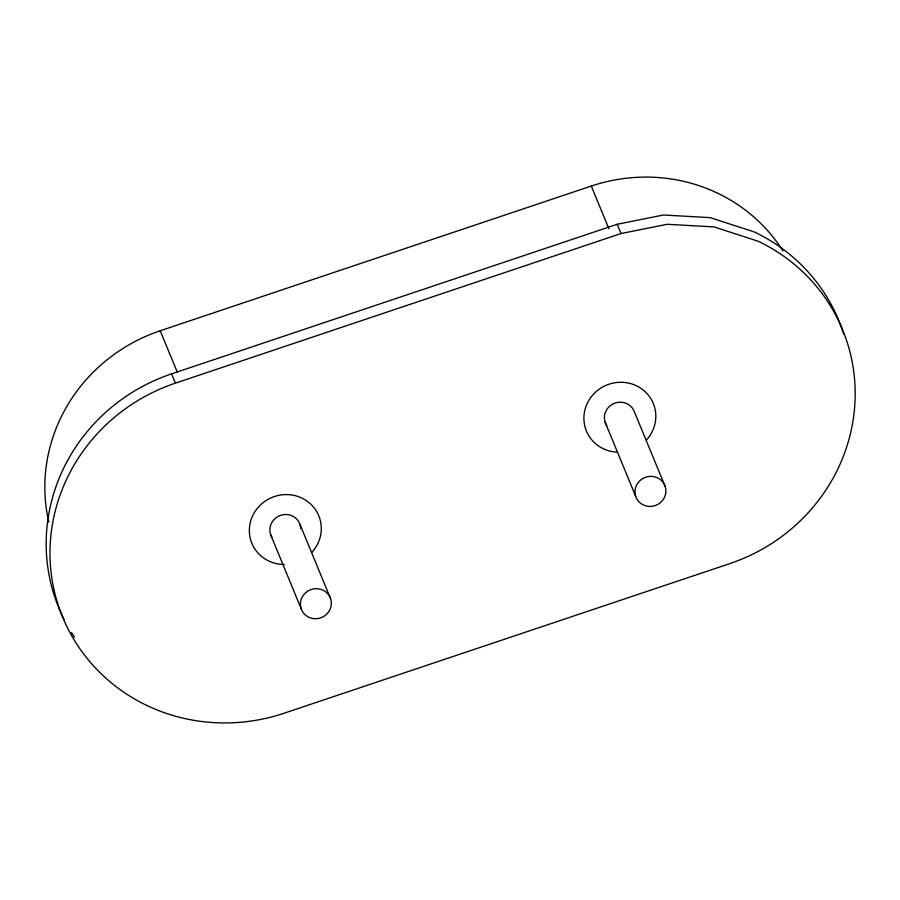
<?xml version="1.0" encoding="UTF-8"?>
<svg xmlns="http://www.w3.org/2000/svg" width="900" height="900" viewBox="0 0 900 900"><rect width="100%" height="100%" fill="white"/><g stroke="black" fill="none" stroke-linecap="round" stroke-linejoin="round"><path stroke-width="1.35" d="M48.825 522.124A166.354 159.829 -22.4 0 1 160.222 330.761L591.289 186.053A166.354 159.829 -22.4 0 1 782.933 250.942M64.069 619.335A180.821 173.722 -22.4 0 1 171.585 373.86L617.186 224.28L663.39 215.01L710.156 217.631L754.29 231.941A180.821 173.722 -22.4 0 1 843.773 334.384M175.41 383.141L621 233.55L667.215 224.291L713.981 226.901L758.115 241.211A180.821 173.722 -22.4 0 1 854.528 408.589A180.821 173.722 -22.4 0 1 729.765 563.614L284.164 713.205A180.821 173.722 -22.4 0 1 58.399 605.7A180.821 173.722 -22.4 0 1 175.41 383.141L171.585 373.86M617.186 224.28L621 233.55M591.289 186.053L608.884 228.757M665.168 486.45A15.547 14.94 -22.4 0 0 639.011 481.579A15.547 14.94 -22.4 0 0 647.111 506.171A15.547 14.94 -22.4 0 0 665.168 486.45L634.59 412.279A15.547 14.94 -22.4 0 0 613.294 403.796A15.547 14.94 -22.4 0 0 606.825 425.678M605.115 422.179L635.692 496.35M300.049 524.576L330.626 598.759A15.547 14.94 -22.4 0 1 312.57 618.469A15.547 14.94 -22.4 0 1 304.47 593.887A15.547 14.94 -22.4 0 1 330.626 598.759M270.574 534.476L301.14 608.648M160.222 330.761L177.289 372.161M272.284 537.986A15.547 14.94 -22.4 0 1 280.631 515.34A15.547 14.94 -22.4 0 1 300.757 528.424M284.265 564.48A36.169 34.74 -22.4 0 1 250.616 521.291A36.169 34.74 -22.4 0 1 302.647 498.442A36.169 34.74 -22.4 0 1 311.873 552.364M617.456 452.16A36.169 34.74 -22.4 0 1 585.405 408.139A36.169 34.74 -22.4 0 1 637.582 386.336A36.169 34.74 -22.4 0 1 646.414 440.055M74.486 637.178A180.821 173.722 -22.4 0 1 71.516 632.587"/></g></svg>
